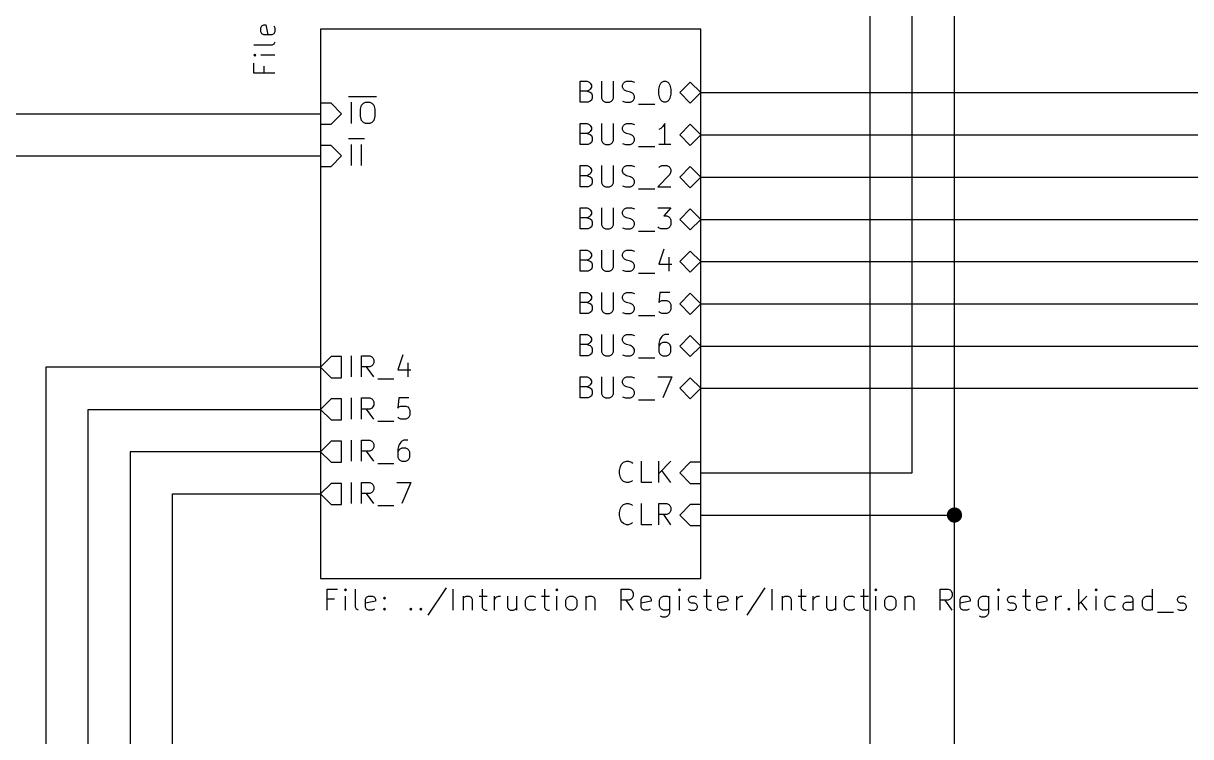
# Model space of a CAD drawing. Extents: x 0.4 to 11.3, y -16.1 to -0.4.
# Drawn here: x 1.847 to 4.609, y -5.975 to -4.286 of the extents above; entities that cross this region are included whole.
import ezdxf

# ---------------------------------------------------------------- set-up
doc = ezdxf.new("R2010")
doc.units = 0
doc.header["$MEASUREMENT"] = 0
for name, color, linetype in [('BROWN2', 54, 'CONTINUOUS'), ('CYAN2', 4, 'CONTINUOUS'), ('GREEN3', 91, 'CONTINUOUS'), ('RED2', 1, 'CONTINUOUS')]:
    doc.layers.add(name, color=color, linetype=linetype)

msp = doc.modelspace()

# ---------------------------------------------------------------- linework, layer by layer
at = {"layer": 'BROWN2', "linetype": 'CONTINUOUS'}
for p, q in [((2.4087, -4.2968), (2.4111, -4.2921)), ((2.4087, -4.3064), (2.4087, -4.2968)), ((2.4111, -4.3111), (2.4087, -4.3064)), ((2.4111, -4.2921), (2.4159, -4.2897)), ((2.4159, -4.2897), (2.4206, -4.2897)), ((2.4206, -4.2897), (2.4254, -4.3135)), ((2.4397, -4.2921), (2.4421, -4.2968)), ((2.4421, -4.3064), (2.4397, -4.3111)), ((2.4421, -4.2968), (2.4421, -4.3064)), ((2.4159, -4.3135), (2.4111, -4.3111)), ((2.4349, -4.3135), (2.4159, -4.3135)), ((2.4397, -4.3111), (2.4349, -4.3135)), ((2.4397, -4.3349), (2.4349, -4.3373)), ((2.4421, -4.3302), (2.4397, -4.3349)), ((2.4349, -4.3373), (2.3921, -4.3373)), ((2.3944, -4.3587), (2.3921, -4.3611)), ((2.3921, -4.3611), (2.3944, -4.3635)), ((2.3921, -4.3611), (2.3968, -4.3611)), ((2.3968, -4.3611), (2.3944, -4.3587)), ((2.3944, -4.3635), (2.3968, -4.3611)), ((2.4421, -4.3611), (2.4087, -4.3611)), ((2.3921, -4.404), (2.3921, -4.3802)), ((2.4159, -4.3873), (2.4159, -4.404)), ((2.4421, -4.404), (2.3921, -4.404)), ((2.566, -5.6751), (2.566, -5.6251)), ((2.566, -5.6251), (2.5898, -5.6251)), ((2.6089, -5.6251), (2.6065, -5.6274)), ((2.6065, -5.6274), (2.6089, -5.6298)), ((2.6113, -5.6274), (2.6089, -5.6251)), ((2.6089, -5.6251), (2.6089, -5.6298)), ((2.6089, -5.6298), (2.6113, -5.6274)), ((2.6327, -5.6679), (2.6327, -5.6251)), ((2.847, -5.6227), (2.8041, -5.687)), ((2.8636, -5.6751), (2.8636, -5.6251)), ((2.9327, -5.6251), (2.9327, -5.6679)), ((3.0803, -5.6251), (3.0803, -5.6679)), ((3.1089, -5.6251), (3.1065, -5.6274)), ((3.1065, -5.6274), (3.1089, -5.6298)), ((3.1113, -5.6274), (3.1089, -5.6251)), ((3.1089, -5.6251), (3.1089, -5.6298)), ((3.1089, -5.6298), (3.1113, -5.6274)), ((3.2613, -5.6751), (3.2613, -5.6251)), ((3.2613, -5.6251), (3.2803, -5.6251)), ((3.2803, -5.6251), (3.2851, -5.6274)), ((3.2851, -5.6274), (3.2874, -5.6298)), ((3.2874, -5.6298), (3.2898, -5.6346)), ((3.3993, -5.6251), (3.397, -5.6274)), ((3.397, -5.6274), (3.3993, -5.6298)), ((3.4017, -5.6274), (3.3993, -5.6251)), ((3.3993, -5.6251), (3.3993, -5.6298)), ((3.3993, -5.6298), (3.4017, -5.6274)), ((3.4636, -5.6251), (3.4636, -5.6679)), ((3.6017, -5.6227), (3.5589, -5.687)), ((3.6184, -5.6751), (3.6184, -5.6251)), ((3.6874, -5.6251), (3.6874, -5.6679)), ((3.8351, -5.6251), (3.8351, -5.6679)), ((3.8636, -5.6251), (3.8613, -5.6274)), ((3.8613, -5.6274), (3.8636, -5.6298)), ((3.866, -5.6274), (3.8636, -5.6251)), ((3.8636, -5.6251), (3.8636, -5.6298)), ((3.8636, -5.6298), (3.866, -5.6274)), ((4.016, -5.6751), (4.016, -5.6251)), ((4.016, -5.6251), (4.0351, -5.6251)), ((4.0351, -5.6251), (4.0398, -5.6274)), ((4.0398, -5.6274), (4.0422, -5.6298)), ((4.0422, -5.6298), (4.0446, -5.6346)), ((4.1541, -5.6251), (4.1517, -5.6274)), ((4.1517, -5.6274), (4.1541, -5.6298)), ((4.1565, -5.6274), (4.1541, -5.6251)), ((4.1541, -5.6251), (4.1541, -5.6298)), ((4.1541, -5.6298), (4.1565, -5.6274)), ((4.2184, -5.6251), (4.2184, -5.6679)), ((4.3446, -5.6751), (4.3446, -5.6251)), ((4.3851, -5.6251), (4.3827, -5.6274)), ((4.3827, -5.6274), (4.3851, -5.6298)), ((4.3874, -5.6274), (4.3851, -5.6251)), ((4.3851, -5.6251), (4.3851, -5.6298)), ((4.3851, -5.6298), (4.3874, -5.6274)), ((4.5184, -5.6751), (4.5184, -5.6251)), ((2.5827, -5.6489), (2.566, -5.6489)), ((2.6089, -5.6751), (2.6089, -5.6417)), ((2.6565, -5.6489), (2.6589, -5.6441)), ((2.6565, -5.6679), (2.6565, -5.6489)), ((2.6803, -5.6536), (2.6565, -5.6584)), ((2.6589, -5.6441), (2.6636, -5.6417)), ((2.6636, -5.6417), (2.6732, -5.6417)), ((2.6732, -5.6417), (2.6779, -5.6441)), ((2.6779, -5.6441), (2.6803, -5.6489)), ((2.6803, -5.6489), (2.6803, -5.6536)), ((2.6994, -5.6465), (2.7017, -5.6441)), ((2.7017, -5.6489), (2.6994, -5.6465)), ((2.7017, -5.6441), (2.7041, -5.6465)), ((2.7017, -5.6441), (2.7017, -5.6489)), ((2.7041, -5.6465), (2.7017, -5.6489)), ((2.8874, -5.6417), (2.8874, -5.6751)), ((2.8874, -5.6465), (2.8898, -5.6441)), ((2.8898, -5.6441), (2.8946, -5.6417)), ((2.8946, -5.6417), (2.9017, -5.6417)), ((2.9017, -5.6417), (2.9065, -5.6441)), ((2.9065, -5.6441), (2.9089, -5.6489)), ((2.9089, -5.6489), (2.9089, -5.6751)), ((2.9255, -5.6417), (2.9446, -5.6417)), ((2.9613, -5.6751), (2.9613, -5.6417)), ((2.9613, -5.6513), (2.9636, -5.6465)), ((2.9636, -5.6465), (2.966, -5.6441)), ((2.966, -5.6441), (2.9708, -5.6417)), ((2.9708, -5.6417), (2.9755, -5.6417)), ((2.9922, -5.6417), (2.9922, -5.6679)), ((3.0136, -5.6417), (3.0136, -5.6751)), ((3.0351, -5.6513), (3.0374, -5.6465)), ((3.0351, -5.6655), (3.0351, -5.6513)), ((3.0374, -5.6465), (3.0398, -5.6441)), ((3.0398, -5.6441), (3.0446, -5.6417)), ((3.0446, -5.6417), (3.0541, -5.6417)), ((3.0541, -5.6417), (3.0589, -5.6441)), ((3.0732, -5.6417), (3.0922, -5.6417)), ((3.1089, -5.6751), (3.1089, -5.6417)), ((3.1303, -5.6513), (3.1327, -5.6465)), ((3.1303, -5.6655), (3.1303, -5.6513)), ((3.1327, -5.6465), (3.1351, -5.6441)), ((3.1351, -5.6441), (3.1398, -5.6417)), ((3.1398, -5.6417), (3.147, -5.6417)), ((3.147, -5.6417), (3.1517, -5.6441)), ((3.1517, -5.6441), (3.1541, -5.6465)), ((3.1541, -5.6465), (3.1565, -5.6513)), ((3.1565, -5.6513), (3.1565, -5.6655)), ((3.1779, -5.6417), (3.1779, -5.6751)), ((3.1779, -5.6465), (3.1803, -5.6441)), ((3.1803, -5.6441), (3.1851, -5.6417)), ((3.1851, -5.6417), (3.1922, -5.6417)), ((3.1922, -5.6417), (3.197, -5.6441)), ((3.197, -5.6441), (3.1994, -5.6489)), ((3.1994, -5.6489), (3.1994, -5.6751)), ((3.2803, -5.6513), (3.2613, -5.6513)), ((3.2898, -5.6751), (3.2732, -5.6513)), ((3.2851, -5.6489), (3.2803, -5.6513)), ((3.2874, -5.6465), (3.2851, -5.6489)), ((3.2898, -5.6417), (3.2874, -5.6465)), ((3.2898, -5.6346), (3.2898, -5.6417)), ((3.3089, -5.6489), (3.3113, -5.6441)), ((3.3089, -5.6679), (3.3089, -5.6489)), ((3.3327, -5.6536), (3.3089, -5.6584)), ((3.3113, -5.6441), (3.316, -5.6417)), ((3.316, -5.6417), (3.3255, -5.6417)), ((3.3255, -5.6417), (3.3303, -5.6441)), ((3.3303, -5.6441), (3.3327, -5.6489)), ((3.3327, -5.6489), (3.3327, -5.6536)), ((3.3517, -5.6513), (3.3541, -5.6465)), ((3.3517, -5.6655), (3.3517, -5.6513)), ((3.3541, -5.6465), (3.3565, -5.6441)), ((3.3565, -5.6441), (3.3613, -5.6417)), ((3.3613, -5.6417), (3.3708, -5.6417)), ((3.3708, -5.6417), (3.3755, -5.6441)), ((3.3755, -5.6417), (3.3755, -5.6822)), ((3.3993, -5.6751), (3.3993, -5.6417)), ((3.4208, -5.6489), (3.4232, -5.6441)), ((3.4208, -5.6513), (3.4208, -5.6489)), ((3.4232, -5.656), (3.4208, -5.6513)), ((3.4232, -5.6441), (3.4279, -5.6417)), ((3.4279, -5.6584), (3.4232, -5.656)), ((3.4279, -5.6417), (3.4351, -5.6417)), ((3.4351, -5.6584), (3.4279, -5.6584)), ((3.4351, -5.6417), (3.4398, -5.6441)), ((3.4398, -5.6608), (3.4351, -5.6584)), ((3.4422, -5.6655), (3.4398, -5.6608)), ((3.4565, -5.6417), (3.4755, -5.6417)), ((3.4898, -5.6489), (3.4922, -5.6441)), ((3.4898, -5.6679), (3.4898, -5.6489)), ((3.5136, -5.6536), (3.4898, -5.6584)), ((3.4922, -5.6441), (3.497, -5.6417)), ((3.497, -5.6417), (3.5065, -5.6417)), ((3.5065, -5.6417), (3.5113, -5.6441)), ((3.5113, -5.6441), (3.5136, -5.6489)), ((3.5136, -5.6489), (3.5136, -5.6536)), ((3.5351, -5.6751), (3.5351, -5.6417)), ((3.5351, -5.6513), (3.5374, -5.6465)), ((3.5374, -5.6465), (3.5398, -5.6441)), ((3.5398, -5.6441), (3.5446, -5.6417)), ((3.5446, -5.6417), (3.5494, -5.6417)), ((3.6422, -5.6417), (3.6422, -5.6751)), ((3.6422, -5.6465), (3.6446, -5.6441)), ((3.6446, -5.6441), (3.6494, -5.6417)), ((3.6494, -5.6417), (3.6565, -5.6417)), ((3.6565, -5.6417), (3.6613, -5.6441)), ((3.6613, -5.6441), (3.6636, -5.6489)), ((3.6636, -5.6489), (3.6636, -5.6751)), ((3.6803, -5.6417), (3.6994, -5.6417)), ((3.716, -5.6751), (3.716, -5.6417)), ((3.716, -5.6513), (3.7184, -5.6465)), ((3.7184, -5.6465), (3.7208, -5.6441)), ((3.7208, -5.6441), (3.7255, -5.6417)), ((3.7255, -5.6417), (3.7303, -5.6417)), ((3.747, -5.6417), (3.747, -5.6679)), ((3.7684, -5.6417), (3.7684, -5.6751)), ((3.7898, -5.6513), (3.7922, -5.6465)), ((3.7898, -5.6655), (3.7898, -5.6513)), ((3.7922, -5.6465), (3.7946, -5.6441)), ((3.7946, -5.6441), (3.7994, -5.6417)), ((3.7994, -5.6417), (3.8089, -5.6417)), ((3.8089, -5.6417), (3.8136, -5.6441)), ((3.8279, -5.6417), (3.847, -5.6417)), ((3.8636, -5.6751), (3.8636, -5.6417)), ((3.8851, -5.6513), (3.8874, -5.6465)), ((3.8851, -5.6655), (3.8851, -5.6513)), ((3.8874, -5.6465), (3.8898, -5.6441)), ((3.8898, -5.6441), (3.8946, -5.6417)), ((3.8946, -5.6417), (3.9017, -5.6417)), ((3.9017, -5.6417), (3.9065, -5.6441)), ((3.9065, -5.6441), (3.9089, -5.6465)), ((3.9089, -5.6465), (3.9113, -5.6513)), ((3.9113, -5.6513), (3.9113, -5.6655)), ((3.9327, -5.6417), (3.9327, -5.6751)), ((3.9327, -5.6465), (3.9351, -5.6441)), ((3.9351, -5.6441), (3.9398, -5.6417)), ((3.9398, -5.6417), (3.947, -5.6417)), ((3.947, -5.6417), (3.9517, -5.6441)), ((3.9517, -5.6441), (3.9541, -5.6489)), ((3.9541, -5.6489), (3.9541, -5.6751)), ((4.0351, -5.6513), (4.016, -5.6513)), ((4.0446, -5.6751), (4.0279, -5.6513)), ((4.0398, -5.6489), (4.0351, -5.6513)), ((4.0422, -5.6465), (4.0398, -5.6489)), ((4.0446, -5.6417), (4.0422, -5.6465)), ((4.0446, -5.6346), (4.0446, -5.6417)), ((4.0636, -5.6489), (4.066, -5.6441)), ((4.0636, -5.6679), (4.0636, -5.6489)), ((4.0874, -5.6536), (4.0636, -5.6584)), ((4.066, -5.6441), (4.0708, -5.6417)), ((4.0708, -5.6417), (4.0803, -5.6417)), ((4.0803, -5.6417), (4.0851, -5.6441)), ((4.0851, -5.6441), (4.0874, -5.6489)), ((4.0874, -5.6489), (4.0874, -5.6536)), ((4.1065, -5.6513), (4.1089, -5.6465)), ((4.1065, -5.6655), (4.1065, -5.6513)), ((4.1089, -5.6465), (4.1113, -5.6441)), ((4.1113, -5.6441), (4.116, -5.6417)), ((4.116, -5.6417), (4.1255, -5.6417)), ((4.1255, -5.6417), (4.1303, -5.6441)), ((4.1303, -5.6417), (4.1303, -5.6822)), ((4.1541, -5.6751), (4.1541, -5.6417)), ((4.1755, -5.6489), (4.1779, -5.6441)), ((4.1755, -5.6513), (4.1755, -5.6489)), ((4.1779, -5.656), (4.1755, -5.6513)), ((4.1779, -5.6441), (4.1827, -5.6417)), ((4.1827, -5.6584), (4.1779, -5.656)), ((4.1827, -5.6417), (4.1898, -5.6417)), ((4.1898, -5.6584), (4.1827, -5.6584)), ((4.1898, -5.6417), (4.1946, -5.6441)), ((4.1946, -5.6608), (4.1898, -5.6584)), ((4.197, -5.6655), (4.1946, -5.6608)), ((4.2113, -5.6417), (4.2303, -5.6417)), ((4.2446, -5.6489), (4.247, -5.6441)), ((4.2446, -5.6679), (4.2446, -5.6489)), ((4.2684, -5.6536), (4.2446, -5.6584)), ((4.247, -5.6441), (4.2517, -5.6417)), ((4.2517, -5.6417), (4.2613, -5.6417)), ((4.2613, -5.6417), (4.266, -5.6441)), ((4.266, -5.6441), (4.2684, -5.6489)), ((4.2684, -5.6489), (4.2684, -5.6536)), ((4.2898, -5.6751), (4.2898, -5.6417)), ((4.2898, -5.6513), (4.2922, -5.6465)), ((4.2922, -5.6465), (4.2946, -5.6441)), ((4.2946, -5.6441), (4.2993, -5.6417)), ((4.2993, -5.6417), (4.3041, -5.6417)), ((4.3636, -5.6417), (4.3446, -5.6608)), ((4.3494, -5.656), (4.3636, -5.6751)), ((4.3851, -5.6751), (4.3851, -5.6417)), ((4.4065, -5.6513), (4.4089, -5.6465)), ((4.4065, -5.6655), (4.4065, -5.6513)), ((4.4089, -5.6465), (4.4113, -5.6441)), ((4.4113, -5.6441), (4.416, -5.6417)), ((4.416, -5.6417), (4.4255, -5.6417)), ((4.4255, -5.6417), (4.4303, -5.6441)), ((4.4494, -5.6632), (4.4517, -5.6584)), ((4.4565, -5.6417), (4.4517, -5.6441)), ((4.4517, -5.6584), (4.4565, -5.656)), ((4.466, -5.6417), (4.4565, -5.6417)), ((4.4565, -5.656), (4.4684, -5.656)), ((4.4708, -5.6441), (4.466, -5.6417)), ((4.4684, -5.656), (4.4732, -5.6536)), ((4.4732, -5.6489), (4.4708, -5.6441)), ((4.4732, -5.6751), (4.4732, -5.6489)), ((4.4946, -5.6513), (4.497, -5.6465)), ((4.4946, -5.6655), (4.4946, -5.6513)), ((4.497, -5.6465), (4.4994, -5.6441)), ((4.4994, -5.6441), (4.5041, -5.6417)), ((4.5041, -5.6417), (4.5136, -5.6417)), ((4.5136, -5.6417), (4.5184, -5.6441)), ((4.5779, -5.6489), (4.5803, -5.6441)), ((4.5779, -5.6513), (4.5779, -5.6489)), ((4.5803, -5.656), (4.5779, -5.6513)), ((4.5803, -5.6441), (4.5851, -5.6417)), ((4.5851, -5.6584), (4.5803, -5.656)), ((4.5851, -5.6417), (4.5922, -5.6417)), ((4.5922, -5.6584), (4.5851, -5.6584)), ((4.5922, -5.6417), (4.597, -5.6441)), ((4.597, -5.6608), (4.5922, -5.6584)), ((4.5993, -5.6655), (4.597, -5.6608)), ((2.6351, -5.6727), (2.6327, -5.6679)), ((2.6398, -5.6751), (2.6351, -5.6727)), ((2.6589, -5.6727), (2.6565, -5.6679)), ((2.6636, -5.6751), (2.6589, -5.6727)), ((2.6732, -5.6751), (2.6636, -5.6751)), ((2.6779, -5.6727), (2.6732, -5.6751)), ((2.6994, -5.6727), (2.7017, -5.6703)), ((2.7017, -5.6751), (2.6994, -5.6727)), ((2.7017, -5.6703), (2.7041, -5.6727)), ((2.7017, -5.6703), (2.7017, -5.6751)), ((2.7041, -5.6727), (2.7017, -5.6751)), ((2.7613, -5.6727), (2.7636, -5.6703)), ((2.7636, -5.6751), (2.7613, -5.6727)), ((2.7636, -5.6703), (2.766, -5.6727)), ((2.7636, -5.6703), (2.7636, -5.6751)), ((2.766, -5.6727), (2.7636, -5.6751)), ((2.7851, -5.6727), (2.7874, -5.6703)), ((2.7874, -5.6751), (2.7851, -5.6727)), ((2.7874, -5.6703), (2.7898, -5.6727)), ((2.7874, -5.6703), (2.7874, -5.6751)), ((2.7898, -5.6727), (2.7874, -5.6751)), ((2.9327, -5.6679), (2.9351, -5.6727)), ((2.9351, -5.6727), (2.9398, -5.6751)), ((2.9398, -5.6751), (2.9446, -5.6751)), ((2.9922, -5.6679), (2.9946, -5.6727)), ((2.9946, -5.6727), (2.9994, -5.6751)), ((2.9994, -5.6751), (3.0065, -5.6751)), ((3.0065, -5.6751), (3.0113, -5.6727)), ((3.0113, -5.6727), (3.0136, -5.6703)), ((3.0374, -5.6703), (3.0351, -5.6655)), ((3.0398, -5.6727), (3.0374, -5.6703)), ((3.0446, -5.6751), (3.0398, -5.6727)), ((3.0541, -5.6751), (3.0446, -5.6751)), ((3.0589, -5.6727), (3.0541, -5.6751)), ((3.0803, -5.6679), (3.0827, -5.6727)), ((3.0827, -5.6727), (3.0874, -5.6751)), ((3.0874, -5.6751), (3.0922, -5.6751)), ((3.1327, -5.6703), (3.1303, -5.6655)), ((3.1351, -5.6727), (3.1327, -5.6703)), ((3.1398, -5.6751), (3.1351, -5.6727)), ((3.147, -5.6751), (3.1398, -5.6751)), ((3.1517, -5.6727), (3.147, -5.6751)), ((3.1541, -5.6703), (3.1517, -5.6727)), ((3.1565, -5.6655), (3.1541, -5.6703)), ((3.3113, -5.6727), (3.3089, -5.6679)), ((3.316, -5.6751), (3.3113, -5.6727)), ((3.3255, -5.6751), (3.316, -5.6751)), ((3.3303, -5.6727), (3.3255, -5.6751)), ((3.3541, -5.6703), (3.3517, -5.6655)), ((3.3565, -5.6727), (3.3541, -5.6703)), ((3.3589, -5.6917), (3.3541, -5.6894)), ((3.3613, -5.6751), (3.3565, -5.6727)), ((3.3708, -5.6751), (3.3613, -5.6751)), ((3.3708, -5.6894), (3.366, -5.6917)), ((3.3755, -5.6727), (3.3708, -5.6751)), ((3.3732, -5.687), (3.3708, -5.6894)), ((3.3755, -5.6822), (3.3732, -5.687)), ((3.4208, -5.6727), (3.4255, -5.6751)), ((3.4255, -5.6751), (3.4351, -5.6751)), ((3.4351, -5.6751), (3.4398, -5.6727)), ((3.4398, -5.6727), (3.4422, -5.6679)), ((3.4422, -5.6679), (3.4422, -5.6655)), ((3.4636, -5.6679), (3.466, -5.6727)), ((3.466, -5.6727), (3.4708, -5.6751)), ((3.4708, -5.6751), (3.4755, -5.6751)), ((3.4922, -5.6727), (3.4898, -5.6679)), ((3.497, -5.6751), (3.4922, -5.6727)), ((3.5065, -5.6751), (3.497, -5.6751)), ((3.5113, -5.6727), (3.5065, -5.6751)), ((3.6874, -5.6679), (3.6898, -5.6727)), ((3.6898, -5.6727), (3.6946, -5.6751)), ((3.6946, -5.6751), (3.6994, -5.6751)), ((3.747, -5.6679), (3.7494, -5.6727)), ((3.7494, -5.6727), (3.7541, -5.6751)), ((3.7541, -5.6751), (3.7613, -5.6751)), ((3.7613, -5.6751), (3.766, -5.6727)), ((3.766, -5.6727), (3.7684, -5.6703)), ((3.7922, -5.6703), (3.7898, -5.6655)), ((3.7946, -5.6727), (3.7922, -5.6703)), ((3.7994, -5.6751), (3.7946, -5.6727)), ((3.8089, -5.6751), (3.7994, -5.6751)), ((3.8136, -5.6727), (3.8089, -5.6751)), ((3.8351, -5.6679), (3.8374, -5.6727)), ((3.8374, -5.6727), (3.8422, -5.6751)), ((3.8422, -5.6751), (3.847, -5.6751)), ((3.8874, -5.6703), (3.8851, -5.6655)), ((3.8898, -5.6727), (3.8874, -5.6703)), ((3.8946, -5.6751), (3.8898, -5.6727)), ((3.9017, -5.6751), (3.8946, -5.6751)), ((3.9065, -5.6727), (3.9017, -5.6751)), ((3.9089, -5.6703), (3.9065, -5.6727)), ((3.9113, -5.6655), (3.9089, -5.6703)), ((4.066, -5.6727), (4.0636, -5.6679)), ((4.0708, -5.6751), (4.066, -5.6727)), ((4.0803, -5.6751), (4.0708, -5.6751)), ((4.0851, -5.6727), (4.0803, -5.6751)), ((4.1089, -5.6703), (4.1065, -5.6655)), ((4.1113, -5.6727), (4.1089, -5.6703)), ((4.1136, -5.6917), (4.1089, -5.6894)), ((4.116, -5.6751), (4.1113, -5.6727)), ((4.1255, -5.6751), (4.116, -5.6751)), ((4.1255, -5.6894), (4.1208, -5.6917)), ((4.1303, -5.6727), (4.1255, -5.6751)), ((4.1279, -5.687), (4.1255, -5.6894)), ((4.1303, -5.6822), (4.1279, -5.687)), ((4.1755, -5.6727), (4.1803, -5.6751)), ((4.1803, -5.6751), (4.1898, -5.6751)), ((4.1898, -5.6751), (4.1946, -5.6727)), ((4.1946, -5.6727), (4.197, -5.6679)), ((4.197, -5.6679), (4.197, -5.6655)), ((4.2184, -5.6679), (4.2208, -5.6727)), ((4.2208, -5.6727), (4.2255, -5.6751)), ((4.2255, -5.6751), (4.2303, -5.6751)), ((4.247, -5.6727), (4.2446, -5.6679)), ((4.2517, -5.6751), (4.247, -5.6727)), ((4.2613, -5.6751), (4.2517, -5.6751)), ((4.266, -5.6727), (4.2613, -5.6751)), ((4.3184, -5.6727), (4.3208, -5.6703)), ((4.3208, -5.6751), (4.3184, -5.6727)), ((4.3208, -5.6703), (4.3232, -5.6727)), ((4.3208, -5.6703), (4.3208, -5.6751)), ((4.3232, -5.6727), (4.3208, -5.6751)), ((4.4089, -5.6703), (4.4065, -5.6655)), ((4.4113, -5.6727), (4.4089, -5.6703)), ((4.416, -5.6751), (4.4113, -5.6727)), ((4.4255, -5.6751), (4.416, -5.6751)), ((4.4303, -5.6727), (4.4255, -5.6751)), ((4.4494, -5.6679), (4.4494, -5.6632)), ((4.4517, -5.6727), (4.4494, -5.6679)), ((4.4565, -5.6751), (4.4517, -5.6727)), ((4.4684, -5.6751), (4.4565, -5.6751)), ((4.4732, -5.6727), (4.4684, -5.6751)), ((4.497, -5.6703), (4.4946, -5.6655)), ((4.4994, -5.6727), (4.497, -5.6703)), ((4.5041, -5.6751), (4.4994, -5.6727)), ((4.5136, -5.6751), (4.5041, -5.6751)), ((4.5184, -5.6727), (4.5136, -5.6751)), ((4.5303, -5.6798), (4.5684, -5.6798)), ((4.5779, -5.6727), (4.5827, -5.6751)), ((4.5827, -5.6751), (4.5922, -5.6751)), ((4.5922, -5.6751), (4.597, -5.6727)), ((4.597, -5.6727), (4.5993, -5.6679)), ((4.5993, -5.6679), (4.5993, -5.6655)), ((3.366, -5.6917), (3.3589, -5.6917)), ((4.1208, -5.6917), (4.1136, -5.6917))]:
    msp.add_line(p, q, dxfattribs=at)
at = {"layer": 'CYAN2', "linetype": 'CONTINUOUS'}
for p, q in [((3.1646, -4.4728), (3.1646, -4.4228)), ((3.1646, -4.4228), (3.1812, -4.4228)), ((3.1812, -4.4466), (3.1646, -4.4466)), ((3.1812, -4.4228), (3.186, -4.4252)), ((3.186, -4.4442), (3.1812, -4.4466)), ((3.1812, -4.4466), (3.1884, -4.449)), ((3.186, -4.4252), (3.1884, -4.4276)), ((3.1884, -4.4419), (3.186, -4.4442)), ((3.1884, -4.4276), (3.1908, -4.4323)), ((3.1908, -4.4371), (3.1884, -4.4419)), ((3.1908, -4.4323), (3.1908, -4.4371)), ((3.2146, -4.4228), (3.2146, -4.4633)), ((3.2431, -4.4633), (3.2431, -4.4228)), ((3.2646, -4.4323), (3.267, -4.4276)), ((3.2646, -4.4371), (3.2646, -4.4323)), ((3.267, -4.4419), (3.2646, -4.4371)), ((3.267, -4.4276), (3.2693, -4.4252)), ((3.2693, -4.4442), (3.267, -4.4419)), ((3.2693, -4.4252), (3.2741, -4.4228)), ((3.2741, -4.4466), (3.2693, -4.4442)), ((3.2741, -4.4228), (3.286, -4.4228)), ((3.2836, -4.449), (3.2741, -4.4466)), ((3.286, -4.4228), (3.2932, -4.4252)), ((3.3503, -4.4419), (3.3527, -4.4323)), ((3.3503, -4.4538), (3.3503, -4.4419)), ((3.3527, -4.4323), (3.3551, -4.4276)), ((3.3551, -4.4276), (3.3574, -4.4252)), ((3.3574, -4.4252), (3.3622, -4.4228)), ((3.3622, -4.4228), (3.367, -4.4228)), ((3.367, -4.4228), (3.3717, -4.4252)), ((3.3717, -4.4252), (3.3741, -4.4276)), ((3.3741, -4.4276), (3.3765, -4.4323)), ((3.3765, -4.4323), (3.3789, -4.4419)), ((3.3789, -4.4419), (3.3789, -4.4538)), ((3.425, -4.425), (3.4, -4.45)), ((3.45, -4.45), (3.425, -4.425)), ((2.6166, -4.4589), (2.6828, -4.4589)), ((2.6235, -4.5228), (2.6235, -4.4728)), ((2.6521, -4.4752), (2.6568, -4.4728)), ((2.6568, -4.4728), (2.6664, -4.4728)), ((2.6664, -4.4728), (2.6711, -4.4752)), ((3.1836, -4.4728), (3.1646, -4.4728)), ((3.1884, -4.4704), (3.1836, -4.4728)), ((3.1884, -4.449), (3.1908, -4.4514)), ((3.1908, -4.468), (3.1884, -4.4704)), ((3.1908, -4.4514), (3.1931, -4.4561)), ((3.1931, -4.4633), (3.1908, -4.468)), ((3.1931, -4.4561), (3.1931, -4.4633)), ((3.2146, -4.4633), (3.217, -4.468)), ((3.217, -4.468), (3.2193, -4.4704)), ((3.2193, -4.4704), (3.2241, -4.4728)), ((3.2241, -4.4728), (3.2336, -4.4728)), ((3.2336, -4.4728), (3.2384, -4.4704)), ((3.2384, -4.4704), (3.2408, -4.468)), ((3.2408, -4.468), (3.2431, -4.4633)), ((3.2646, -4.4704), (3.2717, -4.4728)), ((3.2717, -4.4728), (3.2836, -4.4728)), ((3.2884, -4.4514), (3.2836, -4.449)), ((3.2836, -4.4728), (3.2884, -4.4704)), ((3.2908, -4.4538), (3.2884, -4.4514)), ((3.2884, -4.4704), (3.2908, -4.468)), ((3.2932, -4.4585), (3.2908, -4.4538)), ((3.2908, -4.468), (3.2932, -4.4633)), ((3.2932, -4.4633), (3.2932, -4.4585)), ((3.3527, -4.4633), (3.3503, -4.4538)), ((3.3551, -4.468), (3.3527, -4.4633)), ((3.3574, -4.4704), (3.3551, -4.468)), ((3.3622, -4.4728), (3.3574, -4.4704)), ((3.367, -4.4728), (3.3622, -4.4728)), ((3.3717, -4.4704), (3.367, -4.4728)), ((3.3741, -4.468), (3.3717, -4.4704)), ((3.3765, -4.4633), (3.3741, -4.468)), ((3.3789, -4.4538), (3.3765, -4.4633)), ((3.4, -4.45), (3.425, -4.475)), ((3.425, -4.475), (3.45, -4.45)), ((2.575, -4.475), (2.55, -4.475)), ((2.55, -4.475), (2.55, -4.525)), ((2.6, -4.5), (2.575, -4.475)), ((2.575, -4.525), (2.6, -4.5)), ((2.6449, -4.4895), (2.6473, -4.4799)), ((2.6449, -4.5061), (2.6449, -4.4895)), ((2.6473, -4.4799), (2.6521, -4.4752)), ((2.6711, -4.4752), (2.6759, -4.4799)), ((2.6759, -4.4799), (2.6783, -4.4895)), ((2.6783, -4.4895), (2.6783, -4.5061)), ((3.3027, -4.4776), (3.3408, -4.4776)), ((2.55, -4.525), (2.575, -4.525)), ((2.6473, -4.5157), (2.6449, -4.5061)), ((2.6521, -4.5204), (2.6473, -4.5157)), ((2.6568, -4.5228), (2.6521, -4.5204)), ((2.6664, -4.5228), (2.6568, -4.5228)), ((2.6711, -4.5204), (2.6664, -4.5228)), ((2.6759, -4.5157), (2.6711, -4.5204)), ((2.6783, -4.5061), (2.6759, -4.5157)), ((3.1646, -4.5728), (3.1646, -4.5228)), ((3.1646, -4.5228), (3.1812, -4.5228)), ((3.1812, -4.5228), (3.186, -4.5252)), ((3.186, -4.5252), (3.1884, -4.5276)), ((3.1884, -4.5276), (3.1908, -4.5323)), ((3.2146, -4.5228), (3.2146, -4.5633)), ((3.2431, -4.5633), (3.2431, -4.5228)), ((3.2646, -4.5323), (3.267, -4.5276)), ((3.267, -4.5276), (3.2693, -4.5252)), ((3.2693, -4.5252), (3.2741, -4.5228)), ((3.2741, -4.5228), (3.286, -4.5228)), ((3.286, -4.5228), (3.2932, -4.5252)), ((3.3646, -4.5228), (3.3598, -4.5299)), ((3.3646, -4.5728), (3.3646, -4.5228)), ((3.425, -4.525), (3.4, -4.55)), ((3.45, -4.55), (3.425, -4.525)), ((3.1812, -4.5466), (3.1646, -4.5466)), ((3.186, -4.5442), (3.1812, -4.5466)), ((3.1812, -4.5466), (3.1884, -4.549)), ((3.1884, -4.5419), (3.186, -4.5442)), ((3.1908, -4.5371), (3.1884, -4.5419)), ((3.1884, -4.549), (3.1908, -4.5514)), ((3.1908, -4.5323), (3.1908, -4.5371)), ((3.1908, -4.5514), (3.1931, -4.5561)), ((3.1931, -4.5561), (3.1931, -4.5633)), ((3.2646, -4.5371), (3.2646, -4.5323)), ((3.267, -4.5419), (3.2646, -4.5371)), ((3.2693, -4.5442), (3.267, -4.5419)), ((3.2741, -4.5466), (3.2693, -4.5442)), ((3.2836, -4.549), (3.2741, -4.5466)), ((3.2884, -4.5514), (3.2836, -4.549)), ((3.2908, -4.5538), (3.2884, -4.5514)), ((3.2932, -4.5585), (3.2908, -4.5538)), ((3.3551, -4.5347), (3.3503, -4.5371)), ((3.3598, -4.5299), (3.3551, -4.5347)), ((3.4, -4.55), (3.425, -4.575)), ((3.425, -4.575), (3.45, -4.55)), ((2.575, -4.575), (2.55, -4.575)), ((2.55, -4.575), (2.55, -4.625)), ((2.6, -4.6), (2.575, -4.575)), ((2.6166, -4.5589), (2.6542, -4.5589)), ((2.6235, -4.6228), (2.6235, -4.5728)), ((2.6473, -4.6228), (2.6473, -4.5728)), ((3.1836, -4.5728), (3.1646, -4.5728)), ((3.1884, -4.5704), (3.1836, -4.5728)), ((3.1908, -4.568), (3.1884, -4.5704)), ((3.1931, -4.5633), (3.1908, -4.568)), ((3.2146, -4.5633), (3.217, -4.568)), ((3.217, -4.568), (3.2193, -4.5704)), ((3.2193, -4.5704), (3.2241, -4.5728)), ((3.2241, -4.5728), (3.2336, -4.5728)), ((3.2336, -4.5728), (3.2384, -4.5704)), ((3.2384, -4.5704), (3.2408, -4.568)), ((3.2408, -4.568), (3.2431, -4.5633)), ((3.2646, -4.5704), (3.2717, -4.5728)), ((3.2717, -4.5728), (3.2836, -4.5728)), ((3.2836, -4.5728), (3.2884, -4.5704)), ((3.2884, -4.5704), (3.2908, -4.568)), ((3.2908, -4.568), (3.2932, -4.5633)), ((3.2932, -4.5633), (3.2932, -4.5585)), ((3.3027, -4.5776), (3.3408, -4.5776)), ((3.3789, -4.5728), (3.3503, -4.5728)), ((2.575, -4.625), (2.6, -4.6)), ((2.55, -4.625), (2.575, -4.625)), ((3.1646, -4.6728), (3.1646, -4.6228)), ((3.1646, -4.6228), (3.1812, -4.6228)), ((3.1812, -4.6228), (3.186, -4.6252)), ((3.186, -4.6252), (3.1884, -4.6276)), ((3.1884, -4.6276), (3.1908, -4.6323)), ((3.1908, -4.6371), (3.1884, -4.6419)), ((3.1908, -4.6323), (3.1908, -4.6371)), ((3.2146, -4.6228), (3.2146, -4.6633)), ((3.2431, -4.6633), (3.2431, -4.6228)), ((3.2646, -4.6323), (3.267, -4.6276)), ((3.2646, -4.6371), (3.2646, -4.6323)), ((3.267, -4.6419), (3.2646, -4.6371)), ((3.267, -4.6276), (3.2693, -4.6252)), ((3.2693, -4.6252), (3.2741, -4.6228)), ((3.2741, -4.6228), (3.286, -4.6228)), ((3.286, -4.6228), (3.2932, -4.6252)), ((3.3503, -4.6276), (3.3527, -4.6252)), ((3.3527, -4.6252), (3.3574, -4.6228)), ((3.3574, -4.6228), (3.3693, -4.6228)), ((3.3693, -4.6228), (3.3741, -4.6252)), ((3.3741, -4.6252), (3.3765, -4.6276)), ((3.3765, -4.6276), (3.3789, -4.6323)), ((3.3789, -4.6371), (3.3765, -4.6442)), ((3.3789, -4.6323), (3.3789, -4.6371)), ((3.425, -4.625), (3.4, -4.65)), ((3.45, -4.65), (3.425, -4.625)), ((3.1812, -4.6466), (3.1646, -4.6466)), ((3.186, -4.6442), (3.1812, -4.6466)), ((3.1812, -4.6466), (3.1884, -4.649)), ((3.1884, -4.6419), (3.186, -4.6442)), ((3.1884, -4.649), (3.1908, -4.6514)), ((3.1908, -4.6514), (3.1931, -4.6561)), ((3.1931, -4.6633), (3.1908, -4.668)), ((3.1931, -4.6561), (3.1931, -4.6633)), ((3.2146, -4.6633), (3.217, -4.668)), ((3.2408, -4.668), (3.2431, -4.6633)), ((3.2693, -4.6442), (3.267, -4.6419)), ((3.2741, -4.6466), (3.2693, -4.6442)), ((3.2836, -4.649), (3.2741, -4.6466)), ((3.2884, -4.6514), (3.2836, -4.649)), ((3.2908, -4.6538), (3.2884, -4.6514)), ((3.2932, -4.6585), (3.2908, -4.6538)), ((3.2908, -4.668), (3.2932, -4.6633)), ((3.2932, -4.6633), (3.2932, -4.6585)), ((3.3765, -4.6442), (3.3479, -4.6728)), ((3.4, -4.65), (3.425, -4.675)), ((3.425, -4.675), (3.45, -4.65)), ((3.1836, -4.6728), (3.1646, -4.6728)), ((3.1884, -4.6704), (3.1836, -4.6728)), ((3.1908, -4.668), (3.1884, -4.6704)), ((3.217, -4.668), (3.2193, -4.6704)), ((3.2193, -4.6704), (3.2241, -4.6728)), ((3.2241, -4.6728), (3.2336, -4.6728)), ((3.2336, -4.6728), (3.2384, -4.6704)), ((3.2384, -4.6704), (3.2408, -4.668)), ((3.2646, -4.6704), (3.2717, -4.6728)), ((3.2717, -4.6728), (3.2836, -4.6728)), ((3.2836, -4.6728), (3.2884, -4.6704)), ((3.2884, -4.6704), (3.2908, -4.668)), ((3.3027, -4.6776), (3.3408, -4.6776)), ((3.3479, -4.6728), (3.3789, -4.6728)), ((3.1646, -4.7728), (3.1646, -4.7228)), ((3.1646, -4.7228), (3.1812, -4.7228)), ((3.1812, -4.7228), (3.186, -4.7252)), ((3.2146, -4.7228), (3.2146, -4.7633)), ((3.2431, -4.7633), (3.2431, -4.7228)), ((3.2693, -4.7252), (3.2741, -4.7228)), ((3.2741, -4.7228), (3.286, -4.7228)), ((3.286, -4.7228), (3.2932, -4.7252)), ((3.3479, -4.7228), (3.3789, -4.7228)), ((3.3789, -4.7228), (3.3622, -4.7419)), ((3.1812, -4.7466), (3.1646, -4.7466)), ((3.186, -4.7442), (3.1812, -4.7466)), ((3.1812, -4.7466), (3.1884, -4.749)), ((3.186, -4.7252), (3.1884, -4.7276)), ((3.1884, -4.7419), (3.186, -4.7442)), ((3.1884, -4.7276), (3.1908, -4.7323)), ((3.1908, -4.7371), (3.1884, -4.7419)), ((3.1884, -4.749), (3.1908, -4.7514)), ((3.1908, -4.7323), (3.1908, -4.7371)), ((3.2646, -4.7323), (3.267, -4.7276)), ((3.2646, -4.7371), (3.2646, -4.7323)), ((3.267, -4.7419), (3.2646, -4.7371)), ((3.267, -4.7276), (3.2693, -4.7252)), ((3.2693, -4.7442), (3.267, -4.7419)), ((3.2741, -4.7466), (3.2693, -4.7442)), ((3.2836, -4.749), (3.2741, -4.7466)), ((3.2884, -4.7514), (3.2836, -4.749)), ((3.3622, -4.7419), (3.3693, -4.7419)), ((3.3693, -4.7419), (3.3741, -4.7442)), ((3.3741, -4.7442), (3.3765, -4.7466)), ((3.3765, -4.7466), (3.3789, -4.7514)), ((3.425, -4.725), (3.4, -4.75)), ((3.4, -4.75), (3.425, -4.775)), ((3.45, -4.75), (3.425, -4.725)), ((3.425, -4.775), (3.45, -4.75)), ((3.1836, -4.7728), (3.1646, -4.7728)), ((3.1884, -4.7704), (3.1836, -4.7728)), ((3.1908, -4.768), (3.1884, -4.7704)), ((3.1908, -4.7514), (3.1931, -4.7561)), ((3.1931, -4.7633), (3.1908, -4.768)), ((3.1931, -4.7561), (3.1931, -4.7633)), ((3.2146, -4.7633), (3.217, -4.768)), ((3.217, -4.768), (3.2193, -4.7704)), ((3.2193, -4.7704), (3.2241, -4.7728)), ((3.2241, -4.7728), (3.2336, -4.7728)), ((3.2336, -4.7728), (3.2384, -4.7704)), ((3.2384, -4.7704), (3.2408, -4.768)), ((3.2408, -4.768), (3.2431, -4.7633)), ((3.2646, -4.7704), (3.2717, -4.7728)), ((3.2717, -4.7728), (3.2836, -4.7728)), ((3.2836, -4.7728), (3.2884, -4.7704)), ((3.2908, -4.7538), (3.2884, -4.7514)), ((3.2884, -4.7704), (3.2908, -4.768)), ((3.2932, -4.7585), (3.2908, -4.7538)), ((3.2908, -4.768), (3.2932, -4.7633)), ((3.2932, -4.7633), (3.2932, -4.7585)), ((3.3027, -4.7776), (3.3408, -4.7776)), ((3.3503, -4.7704), (3.3479, -4.768)), ((3.3551, -4.7728), (3.3503, -4.7704)), ((3.3693, -4.7728), (3.3551, -4.7728)), ((3.3741, -4.7704), (3.3693, -4.7728)), ((3.3765, -4.768), (3.3741, -4.7704)), ((3.3789, -4.7633), (3.3765, -4.768)), ((3.3789, -4.7514), (3.3789, -4.7633)), ((3.1646, -4.8728), (3.1646, -4.8228)), ((3.1646, -4.8228), (3.1812, -4.8228)), ((3.1812, -4.8228), (3.186, -4.8252)), ((3.186, -4.8252), (3.1884, -4.8276)), ((3.1884, -4.8276), (3.1908, -4.8323)), ((3.1908, -4.8323), (3.1908, -4.8371)), ((3.2146, -4.8228), (3.2146, -4.8633)), ((3.2431, -4.8633), (3.2431, -4.8228)), ((3.2646, -4.8323), (3.267, -4.8276)), ((3.2646, -4.8371), (3.2646, -4.8323)), ((3.267, -4.8276), (3.2693, -4.8252)), ((3.2693, -4.8252), (3.2741, -4.8228)), ((3.2741, -4.8228), (3.286, -4.8228)), ((3.286, -4.8228), (3.2932, -4.8252)), ((3.3622, -4.8204), (3.3503, -4.8561)), ((3.425, -4.825), (3.4, -4.85)), ((3.45, -4.85), (3.425, -4.825)), ((3.1812, -4.8466), (3.1646, -4.8466)), ((3.186, -4.8442), (3.1812, -4.8466)), ((3.1812, -4.8466), (3.1884, -4.849)), ((3.1884, -4.8419), (3.186, -4.8442)), ((3.1908, -4.8371), (3.1884, -4.8419)), ((3.1884, -4.849), (3.1908, -4.8514)), ((3.1908, -4.8514), (3.1931, -4.8561)), ((3.1931, -4.8561), (3.1931, -4.8633)), ((3.267, -4.8419), (3.2646, -4.8371)), ((3.2693, -4.8442), (3.267, -4.8419)), ((3.2741, -4.8466), (3.2693, -4.8442)), ((3.2836, -4.849), (3.2741, -4.8466)), ((3.2884, -4.8514), (3.2836, -4.849)), ((3.2908, -4.8538), (3.2884, -4.8514)), ((3.2932, -4.8585), (3.2908, -4.8538)), ((3.2932, -4.8633), (3.2932, -4.8585)), ((3.3503, -4.8561), (3.3812, -4.8561)), ((3.3741, -4.8395), (3.3741, -4.8728)), ((3.4, -4.85), (3.425, -4.875)), ((3.425, -4.875), (3.45, -4.85)), ((3.1836, -4.8728), (3.1646, -4.8728)), ((3.1884, -4.8704), (3.1836, -4.8728)), ((3.1908, -4.868), (3.1884, -4.8704)), ((3.1931, -4.8633), (3.1908, -4.868)), ((3.2146, -4.8633), (3.217, -4.868)), ((3.217, -4.868), (3.2193, -4.8704)), ((3.2193, -4.8704), (3.2241, -4.8728)), ((3.2241, -4.8728), (3.2336, -4.8728)), ((3.2336, -4.8728), (3.2384, -4.8704)), ((3.2384, -4.8704), (3.2408, -4.868)), ((3.2408, -4.868), (3.2431, -4.8633)), ((3.2646, -4.8704), (3.2717, -4.8728)), ((3.2717, -4.8728), (3.2836, -4.8728)), ((3.2836, -4.8728), (3.2884, -4.8704)), ((3.2884, -4.8704), (3.2908, -4.868)), ((3.2908, -4.868), (3.2932, -4.8633)), ((3.3027, -4.8776), (3.3408, -4.8776)), ((3.1646, -4.9728), (3.1646, -4.9228)), ((3.1646, -4.9228), (3.1812, -4.9228)), ((3.1812, -4.9228), (3.186, -4.9252)), ((3.186, -4.9252), (3.1884, -4.9276)), ((3.1884, -4.9419), (3.186, -4.9442)), ((3.1884, -4.9276), (3.1908, -4.9323)), ((3.1908, -4.9371), (3.1884, -4.9419)), ((3.1908, -4.9323), (3.1908, -4.9371)), ((3.2146, -4.9228), (3.2146, -4.9633)), ((3.2431, -4.9633), (3.2431, -4.9228)), ((3.2646, -4.9323), (3.267, -4.9276)), ((3.2646, -4.9371), (3.2646, -4.9323)), ((3.267, -4.9419), (3.2646, -4.9371)), ((3.267, -4.9276), (3.2693, -4.9252)), ((3.2693, -4.9442), (3.267, -4.9419)), ((3.2693, -4.9252), (3.2741, -4.9228)), ((3.2741, -4.9228), (3.286, -4.9228)), ((3.286, -4.9228), (3.2932, -4.9252)), ((3.3527, -4.9228), (3.3503, -4.9466)), ((3.3765, -4.9228), (3.3527, -4.9228)), ((3.3527, -4.9442), (3.3574, -4.9419)), ((3.3574, -4.9419), (3.3693, -4.9419)), ((3.3693, -4.9419), (3.3741, -4.9442)), ((3.425, -4.925), (3.4, -4.95)), ((3.45, -4.95), (3.425, -4.925)), ((3.1812, -4.9466), (3.1646, -4.9466)), ((3.186, -4.9442), (3.1812, -4.9466)), ((3.1812, -4.9466), (3.1884, -4.949)), ((3.1884, -4.9704), (3.1836, -4.9728)), ((3.1884, -4.949), (3.1908, -4.9514)), ((3.1908, -4.968), (3.1884, -4.9704)), ((3.1908, -4.9514), (3.1931, -4.9561)), ((3.1931, -4.9633), (3.1908, -4.968)), ((3.1931, -4.9561), (3.1931, -4.9633)), ((3.2146, -4.9633), (3.217, -4.968)), ((3.217, -4.968), (3.2193, -4.9704)), ((3.2193, -4.9704), (3.2241, -4.9728)), ((3.2336, -4.9728), (3.2384, -4.9704)), ((3.2384, -4.9704), (3.2408, -4.968)), ((3.2408, -4.968), (3.2431, -4.9633)), ((3.2646, -4.9704), (3.2717, -4.9728)), ((3.2741, -4.9466), (3.2693, -4.9442)), ((3.2836, -4.949), (3.2741, -4.9466)), ((3.2884, -4.9514), (3.2836, -4.949)), ((3.2836, -4.9728), (3.2884, -4.9704)), ((3.2908, -4.9538), (3.2884, -4.9514)), ((3.2884, -4.9704), (3.2908, -4.968)), ((3.2932, -4.9585), (3.2908, -4.9538)), ((3.2908, -4.968), (3.2932, -4.9633)), ((3.2932, -4.9633), (3.2932, -4.9585)), ((3.3503, -4.9466), (3.3527, -4.9442)), ((3.3527, -4.9704), (3.3503, -4.968)), ((3.3574, -4.9728), (3.3527, -4.9704)), ((3.3741, -4.9704), (3.3693, -4.9728)), ((3.3741, -4.9442), (3.3765, -4.9466)), ((3.3765, -4.968), (3.3741, -4.9704)), ((3.3765, -4.9466), (3.3789, -4.9514)), ((3.3789, -4.9633), (3.3765, -4.968)), ((3.3789, -4.9514), (3.3789, -4.9633)), ((3.4, -4.95), (3.425, -4.975)), ((3.425, -4.975), (3.45, -4.95)), ((3.1836, -4.9728), (3.1646, -4.9728)), ((3.2241, -4.9728), (3.2336, -4.9728)), ((3.2717, -4.9728), (3.2836, -4.9728)), ((3.3027, -4.9776), (3.3408, -4.9776)), ((3.3693, -4.9728), (3.3574, -4.9728)), ((3.1646, -5.0728), (3.1646, -5.0228)), ((3.1646, -5.0228), (3.1812, -5.0228)), ((3.1812, -5.0228), (3.186, -5.0252)), ((3.186, -5.0252), (3.1884, -5.0276)), ((3.2146, -5.0228), (3.2146, -5.0633)), ((3.2431, -5.0633), (3.2431, -5.0228)), ((3.267, -5.0276), (3.2693, -5.0252)), ((3.2693, -5.0252), (3.2741, -5.0228)), ((3.2741, -5.0228), (3.286, -5.0228)), ((3.286, -5.0228), (3.2932, -5.0252)), ((3.3598, -5.0252), (3.3574, -5.0276)), ((3.3646, -5.0228), (3.3598, -5.0252)), ((3.3741, -5.0228), (3.3646, -5.0228)), ((3.425, -5.025), (3.4, -5.05)), ((3.45, -5.05), (3.425, -5.025)), ((3.1812, -5.0466), (3.1646, -5.0466)), ((3.186, -5.0442), (3.1812, -5.0466)), ((3.1812, -5.0466), (3.1884, -5.049)), ((3.1884, -5.0419), (3.186, -5.0442)), ((3.1884, -5.0276), (3.1908, -5.0323)), ((3.1908, -5.0371), (3.1884, -5.0419)), ((3.1884, -5.049), (3.1908, -5.0514)), ((3.1908, -5.0323), (3.1908, -5.0371)), ((3.1908, -5.0514), (3.1931, -5.0561)), ((3.2646, -5.0323), (3.267, -5.0276)), ((3.2646, -5.0371), (3.2646, -5.0323)), ((3.267, -5.0419), (3.2646, -5.0371)), ((3.2693, -5.0442), (3.267, -5.0419)), ((3.2741, -5.0466), (3.2693, -5.0442)), ((3.2836, -5.049), (3.2741, -5.0466)), ((3.2884, -5.0514), (3.2836, -5.049)), ((3.2908, -5.0538), (3.2884, -5.0514)), ((3.2932, -5.0585), (3.2908, -5.0538)), ((3.3527, -5.0347), (3.3503, -5.0442)), ((3.3503, -5.0442), (3.3503, -5.0633)), ((3.3527, -5.0466), (3.3503, -5.0514)), ((3.3574, -5.0276), (3.3527, -5.0347)), ((3.3551, -5.0442), (3.3527, -5.0466)), ((3.3598, -5.0419), (3.3551, -5.0442)), ((3.3693, -5.0419), (3.3598, -5.0419)), ((3.3741, -5.0442), (3.3693, -5.0419)), ((3.3765, -5.0466), (3.3741, -5.0442)), ((3.3789, -5.0514), (3.3765, -5.0466)), ((3.3789, -5.0633), (3.3789, -5.0514)), ((3.4, -5.05), (3.425, -5.075)), ((3.425, -5.075), (3.45, -5.05)), ((2.575, -5.075), (2.55, -5.1)), ((2.6, -5.075), (2.575, -5.075)), ((2.6, -5.125), (2.6, -5.075)), ((2.6235, -5.1228), (2.6235, -5.0728)), ((2.6473, -5.1228), (2.6473, -5.0728)), ((2.6473, -5.0728), (2.6664, -5.0728)), ((2.6664, -5.0728), (2.6711, -5.0752)), ((2.6711, -5.0752), (2.6735, -5.0776)), ((2.6735, -5.0776), (2.6759, -5.0823)), ((2.7449, -5.0704), (2.733, -5.1061)), ((3.1836, -5.0728), (3.1646, -5.0728)), ((3.1884, -5.0704), (3.1836, -5.0728)), ((3.1908, -5.068), (3.1884, -5.0704)), ((3.1931, -5.0633), (3.1908, -5.068)), ((3.1931, -5.0561), (3.1931, -5.0633)), ((3.2146, -5.0633), (3.217, -5.068)), ((3.217, -5.068), (3.2193, -5.0704)), ((3.2193, -5.0704), (3.2241, -5.0728)), ((3.2241, -5.0728), (3.2336, -5.0728)), ((3.2336, -5.0728), (3.2384, -5.0704)), ((3.2384, -5.0704), (3.2408, -5.068)), ((3.2408, -5.068), (3.2431, -5.0633)), ((3.2646, -5.0704), (3.2717, -5.0728)), ((3.2717, -5.0728), (3.2836, -5.0728)), ((3.2836, -5.0728), (3.2884, -5.0704)), ((3.2884, -5.0704), (3.2908, -5.068)), ((3.2908, -5.068), (3.2932, -5.0633)), ((3.2932, -5.0633), (3.2932, -5.0585)), ((3.3027, -5.0776), (3.3408, -5.0776)), ((3.3503, -5.0633), (3.3527, -5.068)), ((3.3527, -5.068), (3.3551, -5.0704)), ((3.3551, -5.0704), (3.3598, -5.0728)), ((3.3598, -5.0728), (3.3693, -5.0728)), ((3.3693, -5.0728), (3.3741, -5.0704)), ((3.3741, -5.0704), (3.3765, -5.068)), ((3.3765, -5.068), (3.3789, -5.0633)), ((2.55, -5.1), (2.575, -5.125)), ((2.6664, -5.099), (2.6473, -5.099)), ((2.6759, -5.1228), (2.6592, -5.099)), ((2.6711, -5.0966), (2.6664, -5.099)), ((2.6735, -5.0942), (2.6711, -5.0966)), ((2.6759, -5.0895), (2.6735, -5.0942)), ((2.6759, -5.0823), (2.6759, -5.0895)), ((2.733, -5.1061), (2.764, -5.1061)), ((2.7568, -5.0895), (2.7568, -5.1228)), ((2.575, -5.125), (2.6, -5.125)), ((2.6854, -5.1276), (2.7235, -5.1276)), ((3.1646, -5.1728), (3.1646, -5.1228)), ((3.1646, -5.1228), (3.1812, -5.1228)), ((3.1812, -5.1228), (3.186, -5.1252)), ((3.186, -5.1252), (3.1884, -5.1276)), ((3.1884, -5.1276), (3.1908, -5.1323)), ((3.1908, -5.1371), (3.1884, -5.1419)), ((3.1908, -5.1323), (3.1908, -5.1371)), ((3.2146, -5.1228), (3.2146, -5.1633)), ((3.2431, -5.1633), (3.2431, -5.1228)), ((3.2646, -5.1323), (3.267, -5.1276)), ((3.2646, -5.1371), (3.2646, -5.1323)), ((3.267, -5.1419), (3.2646, -5.1371)), ((3.267, -5.1276), (3.2693, -5.1252)), ((3.2693, -5.1252), (3.2741, -5.1228)), ((3.2741, -5.1228), (3.286, -5.1228)), ((3.286, -5.1228), (3.2932, -5.1252)), ((3.3479, -5.1228), (3.3812, -5.1228)), ((3.3812, -5.1228), (3.3598, -5.1728)), ((3.425, -5.125), (3.4, -5.15)), ((3.45, -5.15), (3.425, -5.125)), ((3.1812, -5.1466), (3.1646, -5.1466)), ((3.186, -5.1442), (3.1812, -5.1466)), ((3.1812, -5.1466), (3.1884, -5.149)), ((3.1884, -5.1419), (3.186, -5.1442)), ((3.1884, -5.149), (3.1908, -5.1514)), ((3.1908, -5.1514), (3.1931, -5.1561)), ((3.1931, -5.1633), (3.1908, -5.168)), ((3.1931, -5.1561), (3.1931, -5.1633)), ((3.2146, -5.1633), (3.217, -5.168)), ((3.2408, -5.168), (3.2431, -5.1633)), ((3.2693, -5.1442), (3.267, -5.1419)), ((3.2741, -5.1466), (3.2693, -5.1442)), ((3.2836, -5.149), (3.2741, -5.1466)), ((3.2884, -5.1514), (3.2836, -5.149)), ((3.2908, -5.1538), (3.2884, -5.1514)), ((3.2932, -5.1585), (3.2908, -5.1538)), ((3.2908, -5.168), (3.2932, -5.1633)), ((3.2932, -5.1633), (3.2932, -5.1585)), ((3.4, -5.15), (3.425, -5.175)), ((3.425, -5.175), (3.45, -5.15)), ((2.575, -5.175), (2.55, -5.2)), ((2.6, -5.175), (2.575, -5.175)), ((2.6, -5.225), (2.6, -5.175)), ((2.6235, -5.2228), (2.6235, -5.1728)), ((2.6473, -5.2228), (2.6473, -5.1728)), ((2.6473, -5.1728), (2.6664, -5.1728)), ((2.6664, -5.1728), (2.6711, -5.1752)), ((2.6711, -5.1752), (2.6735, -5.1776)), ((2.6735, -5.1776), (2.6759, -5.1823)), ((2.6759, -5.1895), (2.6735, -5.1942)), ((2.6759, -5.1823), (2.6759, -5.1895)), ((2.7354, -5.1728), (2.733, -5.1966)), ((2.7592, -5.1728), (2.7354, -5.1728)), ((2.7354, -5.1942), (2.7402, -5.1919)), ((2.7402, -5.1919), (2.7521, -5.1919)), ((2.7521, -5.1919), (2.7568, -5.1942)), ((3.1836, -5.1728), (3.1646, -5.1728)), ((3.1884, -5.1704), (3.1836, -5.1728)), ((3.1908, -5.168), (3.1884, -5.1704)), ((3.217, -5.168), (3.2193, -5.1704)), ((3.2193, -5.1704), (3.2241, -5.1728)), ((3.2241, -5.1728), (3.2336, -5.1728)), ((3.2336, -5.1728), (3.2384, -5.1704)), ((3.2384, -5.1704), (3.2408, -5.168)), ((3.2646, -5.1704), (3.2717, -5.1728)), ((3.2717, -5.1728), (3.2836, -5.1728)), ((3.2836, -5.1728), (3.2884, -5.1704)), ((3.2884, -5.1704), (3.2908, -5.168)), ((3.3027, -5.1776), (3.3408, -5.1776)), ((2.55, -5.2), (2.575, -5.225)), ((2.6664, -5.199), (2.6473, -5.199)), ((2.6759, -5.2228), (2.6592, -5.199)), ((2.6711, -5.1966), (2.6664, -5.199)), ((2.6735, -5.1942), (2.6711, -5.1966)), ((2.733, -5.1966), (2.7354, -5.1942)), ((2.7354, -5.2204), (2.733, -5.218)), ((2.7568, -5.1942), (2.7592, -5.1966)), ((2.7592, -5.218), (2.7568, -5.2204)), ((2.7592, -5.1966), (2.7616, -5.2014)), ((2.7616, -5.2133), (2.7592, -5.218)), ((2.7616, -5.2014), (2.7616, -5.2133)), ((2.575, -5.225), (2.6, -5.225)), ((2.6854, -5.2276), (2.7235, -5.2276)), ((2.7402, -5.2228), (2.7354, -5.2204)), ((2.7521, -5.2228), (2.7402, -5.2228)), ((2.7568, -5.2204), (2.7521, -5.2228)), ((2.575, -5.275), (2.55, -5.3)), ((2.6, -5.275), (2.575, -5.275)), ((2.6, -5.325), (2.6, -5.275)), ((2.6235, -5.3228), (2.6235, -5.2728)), ((2.6473, -5.3228), (2.6473, -5.2728)), ((2.6473, -5.2728), (2.6664, -5.2728)), ((2.6664, -5.2728), (2.6711, -5.2752)), ((2.6711, -5.2752), (2.6735, -5.2776)), ((2.7426, -5.2752), (2.7402, -5.2776)), ((2.7473, -5.2728), (2.7426, -5.2752)), ((2.7568, -5.2728), (2.7473, -5.2728)), ((2.55, -5.3), (2.575, -5.325)), ((2.6664, -5.299), (2.6473, -5.299)), ((2.6759, -5.3228), (2.6592, -5.299)), ((2.6711, -5.2966), (2.6664, -5.299)), ((2.6735, -5.2942), (2.6711, -5.2966)), ((2.6735, -5.2776), (2.6759, -5.2823)), ((2.6759, -5.2895), (2.6735, -5.2942)), ((2.6759, -5.2823), (2.6759, -5.2895)), ((2.7354, -5.2847), (2.733, -5.2942)), ((2.733, -5.2942), (2.733, -5.3133)), ((2.7354, -5.2966), (2.733, -5.3014)), ((2.7402, -5.2776), (2.7354, -5.2847)), ((2.7378, -5.2942), (2.7354, -5.2966)), ((2.7426, -5.2919), (2.7378, -5.2942)), ((2.7521, -5.2919), (2.7426, -5.2919)), ((2.7568, -5.2942), (2.7521, -5.2919)), ((2.7592, -5.2966), (2.7568, -5.2942)), ((2.7616, -5.3014), (2.7592, -5.2966)), ((2.7616, -5.3133), (2.7616, -5.3014)), ((2.575, -5.325), (2.6, -5.325)), ((2.6854, -5.3276), (2.7235, -5.3276)), ((2.733, -5.3133), (2.7354, -5.318)), ((2.7354, -5.318), (2.7378, -5.3204)), ((2.7378, -5.3204), (2.7426, -5.3228)), ((2.7426, -5.3228), (2.7521, -5.3228)), ((2.7521, -5.3228), (2.7568, -5.3204)), ((2.7568, -5.3204), (2.7592, -5.318)), ((2.7592, -5.318), (2.7616, -5.3133)), ((3.2598, -5.3347), (3.2622, -5.3299)), ((3.2622, -5.3299), (3.267, -5.3252)), ((3.267, -5.3252), (3.2741, -5.3228)), ((3.2741, -5.3228), (3.2789, -5.3228)), ((3.2789, -5.3228), (3.286, -5.3252)), ((3.286, -5.3252), (3.2884, -5.3276)), ((3.3098, -5.3728), (3.3098, -5.3228)), ((3.3503, -5.3728), (3.3503, -5.3228)), ((3.3789, -5.3228), (3.3503, -5.3514)), ((3.425, -5.325), (3.4, -5.35)), ((3.45, -5.325), (3.425, -5.325)), ((3.45, -5.375), (3.45, -5.325)), ((3.2574, -5.3442), (3.2598, -5.3347)), ((3.2574, -5.3514), (3.2574, -5.3442)), ((3.2598, -5.3609), (3.2574, -5.3514)), ((3.3789, -5.3728), (3.3574, -5.3442)), ((3.4, -5.35), (3.425, -5.375)), ((2.575, -5.375), (2.55, -5.4)), ((2.6, -5.375), (2.575, -5.375)), ((2.6, -5.425), (2.6, -5.375)), ((2.6235, -5.4228), (2.6235, -5.3728)), ((2.6473, -5.4228), (2.6473, -5.3728)), ((2.6473, -5.3728), (2.6664, -5.3728)), ((2.6664, -5.3728), (2.6711, -5.3752)), ((2.6711, -5.3752), (2.6735, -5.3776)), ((2.6735, -5.3776), (2.6759, -5.3823)), ((2.6759, -5.3823), (2.6759, -5.3895)), ((2.7307, -5.3728), (2.764, -5.3728)), ((2.764, -5.3728), (2.7426, -5.4228)), ((3.2622, -5.3657), (3.2598, -5.3609)), ((3.267, -5.3704), (3.2622, -5.3657)), ((3.2741, -5.3728), (3.267, -5.3704)), ((3.2789, -5.3728), (3.2741, -5.3728)), ((3.286, -5.3704), (3.2789, -5.3728)), ((3.2884, -5.368), (3.286, -5.3704)), ((3.3336, -5.3728), (3.3098, -5.3728)), ((3.425, -5.375), (3.45, -5.375)), ((2.55, -5.4), (2.575, -5.425)), ((2.6664, -5.399), (2.6473, -5.399)), ((2.6759, -5.4228), (2.6592, -5.399)), ((2.6711, -5.3966), (2.6664, -5.399)), ((2.6735, -5.3942), (2.6711, -5.3966)), ((2.6759, -5.3895), (2.6735, -5.3942)), ((2.575, -5.425), (2.6, -5.425)), ((2.6854, -5.4276), (2.7235, -5.4276)), ((3.2574, -5.4442), (3.2598, -5.4347)), ((3.2598, -5.4347), (3.2622, -5.4299)), ((3.2622, -5.4299), (3.267, -5.4252)), ((3.267, -5.4252), (3.2741, -5.4228)), ((3.2741, -5.4228), (3.2789, -5.4228)), ((3.2789, -5.4228), (3.286, -5.4252)), ((3.286, -5.4252), (3.2884, -5.4276)), ((3.3098, -5.4728), (3.3098, -5.4228)), ((3.3503, -5.4728), (3.3503, -5.4228)), ((3.3503, -5.4228), (3.3693, -5.4228)), ((3.3693, -5.4228), (3.3741, -5.4252)), ((3.3741, -5.4252), (3.3765, -5.4276)), ((3.3765, -5.4276), (3.3789, -5.4323)), ((3.3789, -5.4395), (3.3765, -5.4442)), ((3.3789, -5.4323), (3.3789, -5.4395)), ((3.425, -5.425), (3.4, -5.45)), ((3.45, -5.425), (3.425, -5.425)), ((3.45, -5.475), (3.45, -5.425)), ((3.2574, -5.4514), (3.2574, -5.4442)), ((3.2598, -5.4609), (3.2574, -5.4514)), ((3.2622, -5.4657), (3.2598, -5.4609)), ((3.267, -5.4704), (3.2622, -5.4657)), ((3.2884, -5.468), (3.286, -5.4704)), ((3.3693, -5.449), (3.3503, -5.449)), ((3.3789, -5.4728), (3.3622, -5.449)), ((3.3741, -5.4466), (3.3693, -5.449)), ((3.3765, -5.4442), (3.3741, -5.4466)), ((3.4, -5.45), (3.425, -5.475)), ((3.2741, -5.4728), (3.267, -5.4704)), ((3.2789, -5.4728), (3.2741, -5.4728)), ((3.286, -5.4704), (3.2789, -5.4728)), ((3.3336, -5.4728), (3.3098, -5.4728)), ((3.425, -5.475), (3.45, -5.475))]:
    msp.add_line(p, q, dxfattribs=at)
at = {"layer": 'GREEN3', "linetype": 'CONTINUOUS'}
for p, q in [((3.85, -1.3), (3.85, -6.25)), ((4.05, -5.45), (4.05, -2.7)), ((3.95, -5.35), (3.95, -4.1)), ((3.45, -4.45), (6, -4.45)), ((1.05, -4.5), (2.55, -4.5)), ((3.45, -4.55), (5.8, -4.55)), ((0.9, -4.6), (2.55, -4.6)), ((3.45, -4.65), (5.6, -4.65)), ((3.45, -4.75), (5.4, -4.75)), ((3.45, -4.85), (5.2, -4.85)), ((3.45, -4.95), (5, -4.95)), ((3.45, -5.05), (4.85, -5.05)), ((1.9, -5.1), (1.9, -7.6)), ((2.55, -5.1), (1.9, -5.1)), ((3.45, -5.15), (4.65, -5.15)), ((2, -7.6), (2, -5.2)), ((2, -5.2), (2.55, -5.2)), ((2.1, -5.3), (2.1, -7.6)), ((2.55, -5.3), (2.1, -5.3)), ((3.45, -5.35), (3.95, -5.35)), ((2.2, -5.4), (2.55, -5.4)), ((2.2, -7.6), (2.2, -5.4)), ((3.45, -5.45), (4.05, -5.45)), ((4.05, -6.35), (4.05, -5.45))]:
    msp.add_line(p, q, dxfattribs=at)
at = {"layer": 'GREEN3', "const_width": 0.018}
msp.add_lwpolyline([(4.041, -5.45, 1), (4.059, -5.45, 1)], format="xyb", close=True, dxfattribs=at)
at = {"layer": 'RED2', "linetype": 'CONTINUOUS'}
for p, q in [((2.55, -4.3), (2.55, -5.6)), ((3.45, -4.3), (2.55, -4.3)), ((2.55, -4.3), (2.55, -5.6)), ((3.45, -4.3), (2.55, -4.3)), ((3.45, -5.6), (3.45, -4.3)), ((3.45, -5.6), (3.45, -4.3)), ((2.55, -5.6), (3.45, -5.6)), ((2.55, -5.6), (3.45, -5.6))]:
    msp.add_line(p, q, dxfattribs=at)

doc.saveas('drawing.dxf')
